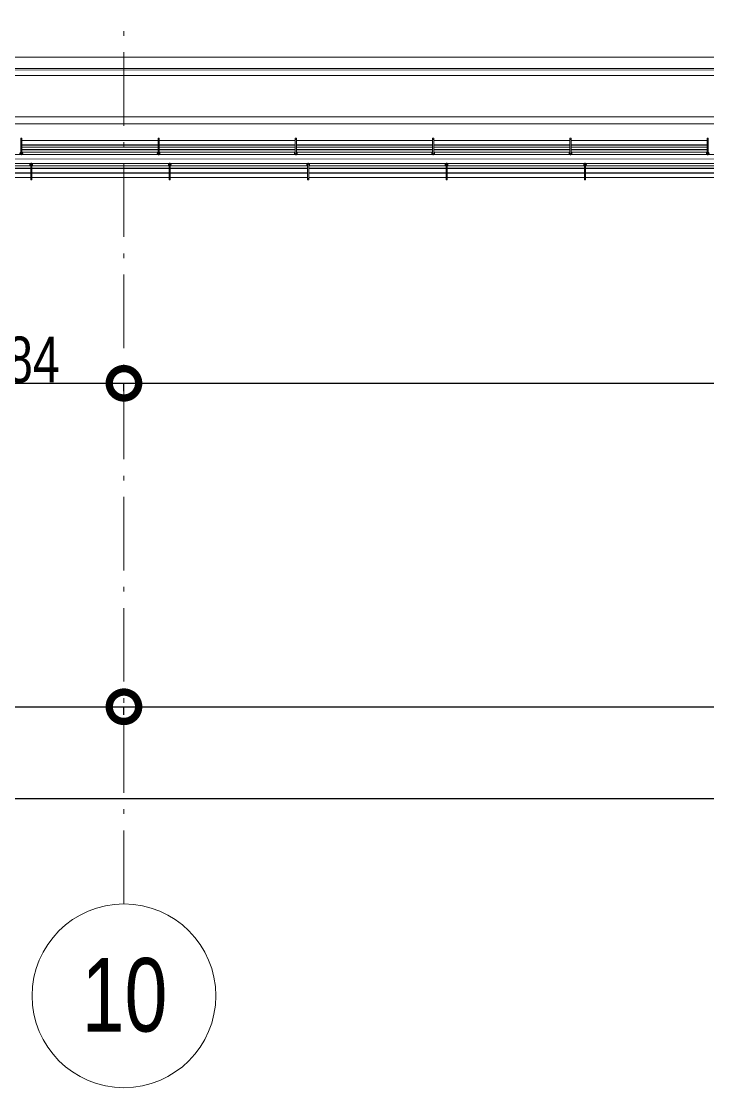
# Model space of a CAD drawing. Header units: metres. Extents: x -55 to 260, y -121 to 64.
# Drawn here: x 95.3 to 110.24, y -121.4 to -98.18 of the extents above; entities that cross this region are included whole.
import ezdxf

# ---------------------------------------------------------------- set-up
doc = ezdxf.new("R2010")
doc.units = ezdxf.units.M
doc.linetypes.add('01_Grid', pattern=[2.32, 1.6, -0.36, 0, -0.36])
for name, color, linetype, lineweight in [('0-1', 7, 'Continuous', 5), ('03EJES-1', 1, '01_Grid', 5), ('04NOEJE', 2, 'Continuous', 18), ('04NOEJE-1', 2, 'Continuous', 5), ('31COTAS', 1, 'Continuous', 5), ('46BANQ-1', 253, 'Continuous', 5), ('55BARANDAL-1', 253, 'Continuous', 5), ('70LINEA-1', 254, 'Continuous', 5), ('70LINEA-6', 253, 'Continuous', 5)]:
    doc.layers.add(name, color=color, linetype=linetype, lineweight=lineweight)
doc.styles.add('Arial', font='arial.ttf', dxfattribs={"width": 0.75, "height": 1.6})
doc.styles.add('Arial_1', font='arial.ttf', dxfattribs={"width": 0.75, "height": 1})
doc.dimstyles.new('Standard__0_00_', dxfattribs={"dimscale": 0.3048, "dimtxt": 1.020259, "dimasz": 4.199475, "dimexe": 0, "dimexo": 1.312336, "dimgap": 0, "dimtad": 1, "dimrnd": 0.01, "dimzin": 0, "dimdsep": 46, "dimtxsty": 'Arial_1', "dimblk1": 'DOTSMALL', "dimblk2": 'DOTSMALL', "dimsah": 1, "dimcen": 0.09, "dimazin": 0, "dimtfac": 1, "dimtdec": 4, "dimtix": 1, "dimtmove": 0, "dimatfit": 3, "dimfxl": 1, "dimtvp": 1, "dimtolj": 1, "dimtzin": 0, "dimarcsym": 2})

# ---------------------------------------------------------------- blocks, each defined once
blk = doc.blocks.new('Railing - Wire Post - Chainlink 2-V326-A1 _ A700')
at = {"layer": '55BARANDAL-1'}
for p, q in [((-0.331, 0.012), (-0.323, 0.012)), ((-0.331, 0.012), (-0.331, -0.013)), ((-0.323, 0.012), (-0.317, 0.012)), ((-0.317, 0.012), (-0.311, 0.012)), ((-0.311, 0.012), (-0.304, 0.012)), ((-0.304, 0.012), (-0.304, -0.013)), ((0.013, 0.012), (-0.304, 0.012)), ((0.013, -0.013), (0.013, 0.012)), ((-0.331, -0.013), (-0.323, -0.013)), ((-0.323, -0.013), (-0.317, -0.013)), ((-0.317, -0.013), (-0.311, -0.013)), ((-0.311, -0.013), (-0.304, -0.013)), ((0.013, -0.013), (-0.304, -0.013))]:
    blk.add_line(p, q, dxfattribs=at)
for radius, start, end in [(0.0301, 206.3748, 2.2872), (0.0301, 206.3748, 2.2872), (0.0301, 2.2872, 148.7371), (0.0301, 2.2872, 148.7371), (0.0251, 45, 150), (0.0251, 45, 150), (0.0251, 90, 148.3274), (0.0251, 270, 90), (0.0251, 0, 44.9925), (0.0251, 0, 44.9925), (0.0251, 315.0075, 0), (0.0251, 315.0075, 0), (0.0301, 336.8856, 2.2872), (0.0301, 336.8856, 2.2872), (0.0301, 336.8856, 2.2872), (0.0301, 336.8856, 2.2872), (0.0301, 336.8856, 2.2872), (0.0301, 336.8856, 2.2872), (0.0301, 336.8856, 2.2872), (0.0301, 336.8856, 2.2872), (0.0301, 336.8856, 2.2872), (0.0301, 336.8856, 2.2872), (0.0301, 2.2872, 16.9322), (0.0301, 2.2872, 16.9322), (0.0301, 2.2872, 16.9322), (0.0301, 2.2872, 16.9322), (0.0301, 2.2872, 16.9322), (0.0301, 2.2872, 16.9322), (0.0301, 2.2872, 16.9322), (0.0301, 2.2872, 16.9322), (0.0301, 2.2872, 16.9322), (0.0301, 2.2872, 16.9322), (0.0251, 210, 315), (0.0251, 210, 315), (0.0251, 211.6726, 270)]:
    blk.add_arc((0, 0), radius, start, end, dxfattribs=at)
blk = doc.blocks.new('Railing - Railing-8511726-A1 _ A700')
at = {"layer": '55BARANDAL-1'}
for p, q in [((240.175, -101.274), (20.175, -101.274)), ((92.517, -101.329), (95.505, -101.329)), ((95.505, -101.38), (92.517, -101.38)), ((92.517, -101.384), (95.505, -101.384)), ((95.53, -101.329), (98.519, -101.329)), ((98.519, -101.38), (95.53, -101.38)), ((95.53, -101.384), (98.519, -101.384)), ((98.544, -101.329), (101.533, -101.329)), ((101.533, -101.38), (98.544, -101.38)), ((98.544, -101.384), (101.533, -101.384)), ((101.558, -101.329), (104.546, -101.329)), ((104.546, -101.38), (101.558, -101.38)), ((101.558, -101.384), (104.546, -101.384)), ((104.571, -101.329), (107.56, -101.329)), ((107.56, -101.38), (104.571, -101.38)), ((104.571, -101.384), (107.56, -101.384)), ((107.585, -101.329), (110.574, -101.329)), ((110.574, -101.38), (107.585, -101.38)), ((107.585, -101.384), (110.574, -101.384)), ((95.505, -101.48), (92.517, -101.48)), ((92.517, -101.484), (95.505, -101.484)), ((95.505, -101.58), (92.517, -101.58)), ((92.517, -101.584), (95.505, -101.584)), ((98.519, -101.48), (95.53, -101.48)), ((95.53, -101.484), (98.519, -101.484)), ((98.519, -101.58), (95.53, -101.58)), ((95.53, -101.584), (98.519, -101.584)), ((101.533, -101.48), (98.544, -101.48)), ((98.544, -101.484), (101.533, -101.484)), ((101.533, -101.58), (98.544, -101.58)), ((98.544, -101.584), (101.533, -101.584)), ((104.546, -101.48), (101.558, -101.48)), ((101.558, -101.484), (104.546, -101.484)), ((104.546, -101.58), (101.558, -101.58)), ((101.558, -101.584), (104.546, -101.584)), ((107.56, -101.48), (104.571, -101.48)), ((104.571, -101.484), (107.56, -101.484)), ((107.56, -101.58), (104.571, -101.58)), ((104.571, -101.584), (107.56, -101.584)), ((110.574, -101.48), (107.585, -101.48)), ((107.585, -101.484), (110.574, -101.484)), ((110.574, -101.58), (107.585, -101.58)), ((107.585, -101.584), (110.574, -101.584))]:
    blk.add_line(p, q, dxfattribs=at)
at = {"rotation": 90}
for p in [(95.518, -101.302), (98.532, -101.302), (101.545, -101.302), (104.559, -101.302), (107.573, -101.302)]:
    blk.add_blockref('Railing - Wire Post - Chainlink 2-V326-A1 _ A700', p, dxfattribs=at)
blk = doc.blocks.new('Practice Rain Ditch - Practice Rain Ditch-8556337-A1 _ A700')
at = {"layer": '70LINEA-1'}
for p, q in [((20.175, -99.21), (191.593, -99.212)), ((191.593, -99.227), (20.175, -99.258)), ((191.593, -99.362), (20.175, -99.36)), ((195.315, -100.262), (20.175, -100.26)), ((195.315, -100.412), (20.175, -100.41))]:
    blk.add_line(p, q, dxfattribs=at)
blk = doc.blocks.new('Railing - Wire Post - Chainlink 2-V375-A1 _ A700')
at = {"layer": '55BARANDAL-1'}
for p, q in [((-0.331, 0.012), (-0.317, 0.012)), ((-0.331, 0.012), (-0.331, -0.013)), ((-0.317, 0.012), (-0.311, 0.012)), ((-0.311, 0.012), (-0.304, 0.012)), ((-0.304, 0.012), (-0.304, -0.013)), ((0.013, 0.012), (-0.304, 0.012)), ((0.013, -0.013), (0.013, 0.012)), ((-0.331, -0.013), (-0.317, -0.013)), ((-0.317, -0.013), (-0.311, -0.013)), ((-0.311, -0.013), (-0.304, -0.013)), ((0.013, -0.013), (-0.304, -0.013))]:
    blk.add_line(p, q, dxfattribs=at)
for radius, start, end in [(0.0301, 2.2872, 156.1556), (0.0301, 2.2872, 156.1556), (0.0301, 204.4042, 2.2872), (0.0301, 204.4042, 2.2872), (0.0251, 0, 150), (0.0251, 0, 150), (0.0251, 210, 0), (0.0251, 210, 0), (0.0251, 90, 148.3274), (0.0251, 270, 90), (0.0301, 336.8856, 2.2872), (0.0301, 336.8856, 2.2872), (0.0301, 336.8856, 2.2872), (0.0301, 336.8856, 2.2872), (0.0301, 336.8856, 2.2872), (0.0301, 336.8856, 2.2872), (0.0301, 336.8856, 2.2872), (0.0301, 336.8856, 2.2872), (0.0301, 336.8856, 2.2872), (0.0301, 2.2872, 16.9322), (0.0301, 2.2872, 16.9322), (0.0301, 2.2872, 16.9322), (0.0301, 2.2872, 16.9322), (0.0301, 2.2872, 16.9322), (0.0301, 2.2872, 16.9322), (0.0301, 2.2872, 16.9322), (0.0301, 2.2872, 16.9322), (0.0301, 2.2872, 16.9322), (0.0251, 211.6726, 270)]:
    blk.add_arc((0, 0), radius, start, end, dxfattribs=at)
blk = doc.blocks.new('Railing - Wire Post - Chainlink 2-V376-A1 _ A700')
at = {"layer": '55BARANDAL-1'}
for p, q in [((-0.331, 0.012), (-0.317, 0.012)), ((-0.331, 0.012), (-0.331, -0.013)), ((-0.317, 0.012), (-0.311, 0.012)), ((-0.311, 0.012), (-0.304, 0.012)), ((-0.304, 0.012), (-0.304, -0.013)), ((0.013, 0.012), (-0.304, 0.012)), ((0.013, -0.013), (0.013, 0.012)), ((-0.331, -0.013), (-0.317, -0.013)), ((-0.317, -0.013), (-0.311, -0.013)), ((-0.311, -0.013), (-0.304, -0.013)), ((0.013, -0.013), (-0.304, -0.013))]:
    blk.add_line(p, q, dxfattribs=at)
for radius, start, end in [(0.0301, 2.2872, 156.9729), (0.0301, 2.2872, 156.9729), (0.0301, 203.4006, 2.2872), (0.0301, 203.4006, 2.2872), (0.0251, 0, 150), (0.0251, 0, 150), (0.0251, 210, 0), (0.0251, 210, 0), (0.0251, 90, 148.3274), (0.0251, 270, 90), (0.0301, 336.8856, 2.2872), (0.0301, 336.8856, 2.2872), (0.0301, 336.8856, 2.2872), (0.0301, 336.8856, 2.2872), (0.0301, 336.8856, 2.2872), (0.0301, 336.8856, 2.2872), (0.0301, 336.8856, 2.2872), (0.0301, 336.8856, 2.2872), (0.0301, 336.8856, 2.2872), (0.0301, 2.2872, 16.9322), (0.0301, 2.2872, 16.9322), (0.0301, 2.2872, 16.9322), (0.0301, 2.2872, 16.9322), (0.0301, 2.2872, 16.9322), (0.0301, 2.2872, 16.9322), (0.0301, 2.2872, 16.9322), (0.0301, 2.2872, 16.9322), (0.0301, 2.2872, 16.9322), (0.0251, 211.6726, 270)]:
    blk.add_arc((0, 0), radius, start, end, dxfattribs=at)
blk = doc.blocks.new('Railing - Wire Post - Chainlink 2-V377-A1 _ A700')
at = {"layer": '55BARANDAL-1'}
for p, q in [((-0.331, 0.012), (-0.317, 0.012)), ((-0.331, 0.012), (-0.331, -0.013)), ((-0.317, 0.012), (-0.311, 0.012)), ((-0.311, 0.012), (-0.304, 0.012)), ((-0.304, 0.012), (-0.304, -0.013)), ((0.013, 0.012), (-0.304, 0.012)), ((0.013, -0.013), (0.013, 0.012)), ((-0.331, -0.013), (-0.317, -0.013)), ((-0.317, -0.013), (-0.311, -0.013)), ((-0.311, -0.013), (-0.304, -0.013)), ((0.013, -0.013), (-0.304, -0.013))]:
    blk.add_line(p, q, dxfattribs=at)
for radius, start, end in [(0.0301, 2.2872, 157.7902), (0.0301, 2.2872, 157.7902), (0.0301, 206.3748, 2.2872), (0.0301, 206.3748, 2.2872), (0.0251, 0, 150), (0.0251, 0, 150), (0.0251, 210, 0), (0.0251, 210, 0), (0.0251, 90, 148.3274), (0.0251, 270, 90), (0.0301, 336.8856, 2.2872), (0.0301, 336.8856, 2.2872), (0.0301, 336.8856, 2.2872), (0.0301, 336.8856, 2.2872), (0.0301, 336.8856, 2.2872), (0.0301, 336.8856, 2.2872), (0.0301, 336.8856, 2.2872), (0.0301, 336.8856, 2.2872), (0.0301, 336.8856, 2.2872), (0.0301, 2.2872, 16.9322), (0.0301, 2.2872, 16.9322), (0.0301, 2.2872, 16.9322), (0.0301, 2.2872, 16.9322), (0.0301, 2.2872, 16.9322), (0.0301, 2.2872, 16.9322), (0.0301, 2.2872, 16.9322), (0.0301, 2.2872, 16.9322), (0.0301, 2.2872, 16.9322), (0.0251, 211.6726, 270)]:
    blk.add_arc((0, 0), radius, start, end, dxfattribs=at)
blk = doc.blocks.new('Railing - Wire Post - Chainlink 2-V365-A1 _ A700')
at = {"layer": '55BARANDAL-1'}
for p, q in [((-0.331, 0.012), (-0.317, 0.012)), ((-0.331, 0.012), (-0.331, -0.013)), ((-0.317, 0.012), (-0.311, 0.012)), ((-0.311, 0.012), (-0.304, 0.012)), ((-0.304, 0.012), (-0.304, -0.013)), ((0.013, 0.012), (-0.304, 0.012)), ((0.013, -0.013), (0.013, 0.012)), ((-0.331, -0.013), (-0.317, -0.013)), ((-0.317, -0.013), (-0.311, -0.013)), ((-0.311, -0.013), (-0.304, -0.013)), ((0.013, -0.013), (-0.304, -0.013))]:
    blk.add_line(p, q, dxfattribs=at)
for radius, start, end in [(0.0301, 206.3748, 2.2872), (0.0301, 206.3748, 2.2872), (0.0301, 2.2872, 148.7371), (0.0301, 2.2872, 148.7371), (0.0251, 0, 150), (0.0251, 0, 150), (0.0251, 210, 0), (0.0251, 210, 0), (0.0251, 90, 148.3274), (0.0251, 270, 90), (0.0301, 336.8856, 2.2872), (0.0301, 336.8856, 2.2872), (0.0301, 336.8856, 2.2872), (0.0301, 336.8856, 2.2872), (0.0301, 336.8856, 2.2872), (0.0301, 336.8856, 2.2872), (0.0301, 336.8856, 2.2872), (0.0301, 336.8856, 2.2872), (0.0301, 336.8856, 2.2872), (0.0301, 2.2872, 16.9322), (0.0301, 2.2872, 16.9322), (0.0301, 2.2872, 16.9322), (0.0301, 2.2872, 16.9322), (0.0301, 2.2872, 16.9322), (0.0301, 2.2872, 16.9322), (0.0301, 2.2872, 16.9322), (0.0301, 2.2872, 16.9322), (0.0301, 2.2872, 16.9322), (0.0251, 211.6726, 270)]:
    blk.add_arc((0, 0), radius, start, end, dxfattribs=at)
blk = doc.blocks.new('Railing - Railing-8574736-A1 _ A700')
at = {"layer": '55BARANDAL-1'}
for p, q in [((98.278, -100.774), (95.315, -100.773)), ((95.315, -100.777), (98.278, -100.778)), ((98.278, -100.874), (95.315, -100.873)), ((95.315, -100.877), (98.278, -100.878)), ((98.278, -100.974), (95.315, -100.973)), ((95.315, -100.977), (98.278, -100.978)), ((101.266, -100.774), (98.303, -100.774)), ((98.303, -100.778), (101.266, -100.778)), ((101.266, -100.874), (98.303, -100.874)), ((98.303, -100.878), (101.266, -100.878)), ((101.266, -100.974), (98.303, -100.974)), ((98.303, -100.978), (101.266, -100.978)), ((104.254, -100.774), (101.291, -100.774)), ((101.291, -100.778), (104.254, -100.778)), ((104.254, -100.874), (101.291, -100.874)), ((101.291, -100.878), (104.254, -100.878)), ((104.254, -100.974), (101.291, -100.974)), ((101.291, -100.978), (104.254, -100.978)), ((107.242, -100.774), (104.279, -100.774)), ((104.279, -100.778), (107.242, -100.778)), ((107.242, -100.874), (104.279, -100.874)), ((104.279, -100.878), (107.242, -100.878)), ((107.242, -100.974), (104.279, -100.974)), ((104.279, -100.978), (107.242, -100.978)), ((110.23, -100.774), (107.267, -100.774)), ((107.267, -100.778), (110.23, -100.778)), ((110.23, -100.874), (107.267, -100.874)), ((107.267, -100.878), (110.23, -100.878)), ((110.23, -100.974), (107.267, -100.974)), ((107.267, -100.978), (110.23, -100.978)), ((-33.162, -101.076), (229.742, -101.091)), ((98.278, -101.028), (95.315, -101.028)), ((101.266, -101.028), (98.303, -101.028)), ((104.254, -101.028), (101.291, -101.028)), ((107.242, -101.029), (104.279, -101.028)), ((110.23, -101.029), (107.267, -101.029))]:
    blk.add_line(p, q, dxfattribs=at)
at = {"extrusion": (0, 0, -1), "zscale": -1, "rotation": 270.0033261339385}
for name, p in [('Railing - Wire Post - Chainlink 2-V375-A1 _ A700', (-95.302, -101.055)), ('Railing - Wire Post - Chainlink 2-V376-A1 _ A700', (-98.29, -101.056)), ('Railing - Wire Post - Chainlink 2-V377-A1 _ A700', (-101.278, -101.056)), ('Railing - Wire Post - Chainlink 2-V365-A1 _ A700', (-104.266, -101.056)), ('Railing - Wire Post - Chainlink 2-V365-A1 _ A700', (-107.255, -101.056)), ('Railing - Wire Post - Chainlink 2-V365-A1 _ A700', (-110.243, -101.056))]:
    blk.add_blockref(name, p, dxfattribs=at)
blk = doc.blocks.new('22011_AR_rvt-1-A1 _ A700')
at = {"layer": '46BANQ-1'}
for p, q in [((100.172, -98.96), (90.172, -98.96)), ((110.172, -98.96), (100.172, -98.96)), ((120.172, -98.96), (110.172, -98.96))]:
    blk.add_line(p, q, dxfattribs=at)
at = {"layer": '70LINEA-1'}
for p, q in [((20.175, -98.96), (191.589, -98.96)), ((95.315, -100.924), (98.278, -100.925)), ((98.303, -100.925), (101.266, -100.925)), ((101.291, -100.925), (104.254, -100.925)), ((104.279, -100.925), (107.242, -100.925)), ((107.267, -100.925), (110.23, -100.925)), ((195.535, -101.184), (20.175, -101.174))]:
    blk.add_line(p, q, dxfattribs=at)
at = {"layer": '55BARANDAL-1'}
for name in ['Railing - Railing-8574736-A1 _ A700', 'Railing - Railing-8511726-A1 _ A700']:
    blk.add_blockref(name, (0, 0), dxfattribs=at)
at = {"layer": '70LINEA-6'}
blk.add_blockref('Practice Rain Ditch - Practice Rain Ditch-8556337-A1 _ A700', (0, 0), dxfattribs=at)
blk = doc.blocks.new('Railing - Wire Post - Chainlink 2-V697-A1 _ A700')
at = {"layer": '55BARANDAL-1'}
for p, q in [((-0.331, 0.012), (-0.317, 0.012)), ((-0.331, 0.012), (-0.331, -0.013)), ((-0.317, 0.012), (-0.311, 0.012)), ((-0.311, 0.012), (-0.304, 0.012)), ((-0.304, 0.012), (-0.304, -0.013)), ((0.013, 0.012), (-0.304, 0.012)), ((0.013, -0.013), (0.013, 0.012)), ((-0.331, -0.013), (-0.317, -0.013)), ((-0.317, -0.013), (-0.311, -0.013)), ((-0.311, -0.013), (-0.304, -0.013)), ((0.013, -0.013), (-0.304, -0.013))]:
    blk.add_line(p, q, dxfattribs=at)
for radius, start, end in [(0.0301, 206.3748, 2.2872), (0.0301, 206.3748, 2.2872), (0.0301, 2.2872, 148.7371), (0.0301, 2.2872, 148.7371), (0.0251, 45, 150), (0.0251, 45, 150), (0.0251, 90, 148.3274), (0.0251, 270, 90), (0.0251, 0, 44.9925), (0.0251, 0, 44.9925), (0.0251, 315.0075, 0), (0.0251, 315.0075, 0), (0.0301, 336.8856, 2.2872), (0.0301, 336.8856, 2.2872), (0.0301, 336.8856, 2.2872), (0.0301, 336.8856, 2.2872), (0.0301, 336.8856, 2.2872), (0.0301, 336.8856, 2.2872), (0.0301, 336.8856, 2.2872), (0.0301, 336.8856, 2.2872), (0.0301, 336.8856, 2.2872), (0.0301, 336.8856, 2.2872), (0.0301, 2.2872, 16.9322), (0.0301, 2.2872, 16.9322), (0.0301, 2.2872, 16.9322), (0.0301, 2.2872, 16.9322), (0.0301, 2.2872, 16.9322), (0.0301, 2.2872, 16.9322), (0.0301, 2.2872, 16.9322), (0.0301, 2.2872, 16.9322), (0.0301, 2.2872, 16.9322), (0.0301, 2.2872, 16.9322), (0.0251, 210, 315), (0.0251, 210, 315), (0.0251, 211.6726, 270)]:
    blk.add_arc((0, 0), radius, start, end, dxfattribs=at)
blk = doc.blocks.new('Railing - Railing-V701-A1 _ A700')
at = {"layer": '55BARANDAL-1'}
for p, q in [((240.175, -101.274), (20.175, -101.274)), ((92.517, -101.329), (95.505, -101.329)), ((95.505, -101.38), (92.517, -101.38)), ((92.517, -101.384), (95.505, -101.384)), ((95.53, -101.329), (98.519, -101.329)), ((98.519, -101.38), (95.53, -101.38)), ((95.53, -101.384), (98.519, -101.384)), ((98.544, -101.329), (101.533, -101.329)), ((101.533, -101.38), (98.544, -101.38)), ((98.544, -101.384), (101.533, -101.384)), ((101.558, -101.329), (104.546, -101.329)), ((104.546, -101.38), (101.558, -101.38)), ((101.558, -101.384), (104.546, -101.384)), ((104.571, -101.329), (107.56, -101.329)), ((107.56, -101.38), (104.571, -101.38)), ((104.571, -101.384), (107.56, -101.384)), ((107.585, -101.329), (110.574, -101.329)), ((110.574, -101.38), (107.585, -101.38)), ((107.585, -101.384), (110.574, -101.384)), ((95.505, -101.48), (92.517, -101.48)), ((92.517, -101.484), (95.505, -101.484)), ((95.505, -101.58), (92.517, -101.58)), ((92.517, -101.584), (95.505, -101.584)), ((98.519, -101.48), (95.53, -101.48)), ((95.53, -101.484), (98.519, -101.484)), ((98.519, -101.58), (95.53, -101.58)), ((95.53, -101.584), (98.519, -101.584)), ((101.533, -101.48), (98.544, -101.48)), ((98.544, -101.484), (101.533, -101.484)), ((101.533, -101.58), (98.544, -101.58)), ((98.544, -101.584), (101.533, -101.584)), ((104.546, -101.48), (101.558, -101.48)), ((101.558, -101.484), (104.546, -101.484)), ((104.546, -101.58), (101.558, -101.58)), ((101.558, -101.584), (104.546, -101.584)), ((107.56, -101.48), (104.571, -101.48)), ((104.571, -101.484), (107.56, -101.484)), ((107.56, -101.58), (104.571, -101.58)), ((104.571, -101.584), (107.56, -101.584)), ((110.574, -101.48), (107.585, -101.48)), ((107.585, -101.484), (110.574, -101.484)), ((110.574, -101.58), (107.585, -101.58)), ((107.585, -101.584), (110.574, -101.584))]:
    blk.add_line(p, q, dxfattribs=at)
at = {"rotation": 90}
for p in [(95.518, -101.302), (98.532, -101.302), (101.545, -101.302), (104.559, -101.302), (107.573, -101.302)]:
    blk.add_blockref('Railing - Wire Post - Chainlink 2-V697-A1 _ A700', p, dxfattribs=at)
blk = doc.blocks.new('Practice Rain Ditch - Practice Rain Ditch-V706-A1 _ A700')
at = {"layer": '70LINEA-1'}
for p, q in [((20.175, -99.21), (191.593, -99.212)), ((191.593, -99.227), (20.175, -99.258)), ((191.593, -99.362), (20.175, -99.36)), ((195.315, -100.262), (20.175, -100.26)), ((195.315, -100.412), (20.175, -100.41))]:
    blk.add_line(p, q, dxfattribs=at)
blk = doc.blocks.new('Railing - Wire Post - Chainlink 2-V749-A1 _ A700')
at = {"layer": '55BARANDAL-1'}
for p, q in [((-0.331, 0.012), (-0.323, 0.012)), ((-0.331, 0.012), (-0.331, -0.013)), ((-0.323, 0.012), (-0.317, 0.012)), ((-0.317, 0.012), (-0.311, 0.012)), ((-0.311, 0.012), (-0.304, 0.012)), ((-0.304, 0.012), (-0.304, -0.013)), ((0.013, 0.012), (-0.304, 0.012)), ((0.013, -0.013), (0.013, 0.012)), ((-0.331, -0.013), (-0.323, -0.013)), ((-0.323, -0.013), (-0.317, -0.013)), ((-0.317, -0.013), (-0.311, -0.013)), ((-0.311, -0.013), (-0.304, -0.013)), ((0.013, -0.013), (-0.304, -0.013))]:
    blk.add_line(p, q, dxfattribs=at)
for radius, start, end in [(0.0301, 2.2872, 156.1556), (0.0301, 2.2872, 156.1556), (0.0301, 204.4042, 2.2872), (0.0301, 204.4042, 2.2872), (0.0251, 0, 150), (0.0251, 0, 150), (0.0251, 210, 0), (0.0251, 210, 0), (0.0251, 90, 148.3274), (0.0251, 270, 90), (0.0301, 336.8856, 2.2872), (0.0301, 336.8856, 2.2872), (0.0301, 336.8856, 2.2872), (0.0301, 336.8856, 2.2872), (0.0301, 336.8856, 2.2872), (0.0301, 336.8856, 2.2872), (0.0301, 336.8856, 2.2872), (0.0301, 336.8856, 2.2872), (0.0301, 336.8856, 2.2872), (0.0301, 2.2872, 16.9322), (0.0301, 2.2872, 16.9322), (0.0301, 2.2872, 16.9322), (0.0301, 2.2872, 16.9322), (0.0301, 2.2872, 16.9322), (0.0301, 2.2872, 16.9322), (0.0301, 2.2872, 16.9322), (0.0301, 2.2872, 16.9322), (0.0301, 2.2872, 16.9322), (0.0251, 211.6726, 270)]:
    blk.add_arc((0, 0), radius, start, end, dxfattribs=at)
blk = doc.blocks.new('Railing - Wire Post - Chainlink 2-V750-A1 _ A700')
at = {"layer": '55BARANDAL-1'}
for p, q in [((-0.331, 0.012), (-0.323, 0.012)), ((-0.331, 0.012), (-0.331, -0.013)), ((-0.323, 0.012), (-0.317, 0.012)), ((-0.317, 0.012), (-0.311, 0.012)), ((-0.311, 0.012), (-0.304, 0.012)), ((-0.304, 0.012), (-0.304, -0.013)), ((0.013, 0.012), (-0.304, 0.012)), ((0.013, -0.013), (0.013, 0.012)), ((-0.331, -0.013), (-0.323, -0.013)), ((-0.323, -0.013), (-0.317, -0.013)), ((-0.317, -0.013), (-0.311, -0.013)), ((-0.311, -0.013), (-0.304, -0.013)), ((0.013, -0.013), (-0.304, -0.013))]:
    blk.add_line(p, q, dxfattribs=at)
for radius, start, end in [(0.0301, 2.2872, 156.9729), (0.0301, 2.2872, 156.9729), (0.0301, 203.4006, 2.2872), (0.0301, 203.4006, 2.2872), (0.0251, 0, 150), (0.0251, 0, 150), (0.0251, 210, 0), (0.0251, 210, 0), (0.0251, 90, 148.3274), (0.0251, 270, 90), (0.0301, 336.8856, 2.2872), (0.0301, 336.8856, 2.2872), (0.0301, 336.8856, 2.2872), (0.0301, 336.8856, 2.2872), (0.0301, 336.8856, 2.2872), (0.0301, 336.8856, 2.2872), (0.0301, 336.8856, 2.2872), (0.0301, 336.8856, 2.2872), (0.0301, 336.8856, 2.2872), (0.0301, 2.2872, 16.9322), (0.0301, 2.2872, 16.9322), (0.0301, 2.2872, 16.9322), (0.0301, 2.2872, 16.9322), (0.0301, 2.2872, 16.9322), (0.0301, 2.2872, 16.9322), (0.0301, 2.2872, 16.9322), (0.0301, 2.2872, 16.9322), (0.0301, 2.2872, 16.9322), (0.0251, 211.6726, 270)]:
    blk.add_arc((0, 0), radius, start, end, dxfattribs=at)
blk = doc.blocks.new('Railing - Wire Post - Chainlink 2-V751-A1 _ A700')
at = {"layer": '55BARANDAL-1'}
for p, q in [((-0.331, 0.012), (-0.323, 0.012)), ((-0.331, 0.012), (-0.331, -0.013)), ((-0.323, 0.012), (-0.317, 0.012)), ((-0.317, 0.012), (-0.311, 0.012)), ((-0.311, 0.012), (-0.304, 0.012)), ((-0.304, 0.012), (-0.304, -0.013)), ((0.013, 0.012), (-0.304, 0.012)), ((0.013, -0.013), (0.013, 0.012)), ((-0.331, -0.013), (-0.323, -0.013)), ((-0.323, -0.013), (-0.317, -0.013)), ((-0.317, -0.013), (-0.311, -0.013)), ((-0.311, -0.013), (-0.304, -0.013)), ((0.013, -0.013), (-0.304, -0.013))]:
    blk.add_line(p, q, dxfattribs=at)
for radius, start, end in [(0.0301, 2.2872, 157.7901), (0.0301, 2.2872, 157.7901), (0.0301, 206.3748, 2.2872), (0.0301, 206.3748, 2.2872), (0.0251, 0, 150), (0.0251, 0, 150), (0.0251, 210, 0), (0.0251, 210, 0), (0.0251, 90, 148.3274), (0.0251, 270, 90), (0.0301, 336.8856, 2.2872), (0.0301, 336.8856, 2.2872), (0.0301, 336.8856, 2.2872), (0.0301, 336.8856, 2.2872), (0.0301, 336.8856, 2.2872), (0.0301, 336.8856, 2.2872), (0.0301, 336.8856, 2.2872), (0.0301, 336.8856, 2.2872), (0.0301, 336.8856, 2.2872), (0.0301, 2.2872, 16.9322), (0.0301, 2.2872, 16.9322), (0.0301, 2.2872, 16.9322), (0.0301, 2.2872, 16.9322), (0.0301, 2.2872, 16.9322), (0.0301, 2.2872, 16.9322), (0.0301, 2.2872, 16.9322), (0.0301, 2.2872, 16.9322), (0.0301, 2.2872, 16.9322), (0.0251, 211.6726, 270)]:
    blk.add_arc((0, 0), radius, start, end, dxfattribs=at)
blk = doc.blocks.new('Railing - Wire Post - Chainlink 2-V739-A1 _ A700')
at = {"layer": '55BARANDAL-1'}
for p, q in [((-0.331, 0.012), (-0.323, 0.012)), ((-0.331, 0.012), (-0.331, -0.013)), ((-0.323, 0.012), (-0.317, 0.012)), ((-0.317, 0.012), (-0.311, 0.012)), ((-0.311, 0.012), (-0.304, 0.012)), ((-0.304, 0.012), (-0.304, -0.013)), ((0.013, 0.012), (-0.304, 0.012)), ((0.013, -0.013), (0.013, 0.012)), ((-0.331, -0.013), (-0.323, -0.013)), ((-0.323, -0.013), (-0.317, -0.013)), ((-0.317, -0.013), (-0.311, -0.013)), ((-0.311, -0.013), (-0.304, -0.013)), ((0.013, -0.013), (-0.304, -0.013))]:
    blk.add_line(p, q, dxfattribs=at)
for radius, start, end in [(0.0301, 206.3748, 2.2872), (0.0301, 206.3748, 2.2872), (0.0301, 2.2872, 148.7371), (0.0301, 2.2872, 148.7371), (0.0251, 0, 150), (0.0251, 0, 150), (0.0251, 210, 0), (0.0251, 210, 0), (0.0251, 90, 148.3274), (0.0251, 270, 90), (0.0301, 336.8856, 2.2872), (0.0301, 336.8856, 2.2872), (0.0301, 336.8856, 2.2872), (0.0301, 336.8856, 2.2872), (0.0301, 336.8856, 2.2872), (0.0301, 336.8856, 2.2872), (0.0301, 336.8856, 2.2872), (0.0301, 336.8856, 2.2872), (0.0301, 336.8856, 2.2872), (0.0301, 2.2872, 16.9322), (0.0301, 2.2872, 16.9322), (0.0301, 2.2872, 16.9322), (0.0301, 2.2872, 16.9322), (0.0301, 2.2872, 16.9322), (0.0301, 2.2872, 16.9322), (0.0301, 2.2872, 16.9322), (0.0301, 2.2872, 16.9322), (0.0301, 2.2872, 16.9322), (0.0251, 211.6726, 270)]:
    blk.add_arc((0, 0), radius, start, end, dxfattribs=at)
blk = doc.blocks.new('Railing - Railing-V756-A1 _ A700')
at = {"layer": '55BARANDAL-1'}
for p, q in [((98.278, -100.774), (95.315, -100.773)), ((95.315, -100.777), (98.278, -100.778)), ((98.278, -100.874), (95.315, -100.873)), ((95.315, -100.877), (98.278, -100.878)), ((98.278, -100.974), (95.315, -100.973)), ((95.315, -100.977), (98.278, -100.978)), ((101.266, -100.774), (98.303, -100.774)), ((98.303, -100.778), (101.266, -100.778)), ((101.266, -100.874), (98.303, -100.874)), ((98.303, -100.878), (101.266, -100.878)), ((101.266, -100.974), (98.303, -100.974)), ((98.303, -100.978), (101.266, -100.978)), ((104.254, -100.774), (101.291, -100.774)), ((101.291, -100.778), (104.254, -100.778)), ((104.254, -100.874), (101.291, -100.874)), ((101.291, -100.878), (104.254, -100.878)), ((104.254, -100.974), (101.291, -100.974)), ((101.291, -100.978), (104.254, -100.978)), ((107.242, -100.774), (104.279, -100.774)), ((104.279, -100.778), (107.242, -100.778)), ((107.242, -100.874), (104.279, -100.874)), ((104.279, -100.878), (107.242, -100.878)), ((107.242, -100.974), (104.279, -100.974)), ((104.279, -100.978), (107.242, -100.978)), ((110.23, -100.774), (107.267, -100.774)), ((107.267, -100.778), (110.23, -100.778)), ((110.23, -100.874), (107.267, -100.874)), ((107.267, -100.878), (110.23, -100.878)), ((110.23, -100.974), (107.267, -100.974)), ((107.267, -100.978), (110.23, -100.978)), ((-33.162, -101.076), (229.742, -101.091)), ((98.278, -101.028), (95.315, -101.028)), ((101.266, -101.028), (98.303, -101.028)), ((104.254, -101.028), (101.291, -101.028)), ((107.242, -101.029), (104.279, -101.028)), ((110.23, -101.029), (107.267, -101.029))]:
    blk.add_line(p, q, dxfattribs=at)
at = {"extrusion": (0, 0, -1), "zscale": -1, "rotation": 270.0033261339385}
for name, p in [('Railing - Wire Post - Chainlink 2-V749-A1 _ A700', (-95.302, -101.055)), ('Railing - Wire Post - Chainlink 2-V750-A1 _ A700', (-98.29, -101.056)), ('Railing - Wire Post - Chainlink 2-V751-A1 _ A700', (-101.278, -101.056)), ('Railing - Wire Post - Chainlink 2-V739-A1 _ A700', (-104.266, -101.056)), ('Railing - Wire Post - Chainlink 2-V739-A1 _ A700', (-107.255, -101.056)), ('Railing - Wire Post - Chainlink 2-V739-A1 _ A700', (-110.243, -101.056))]:
    blk.add_blockref(name, p, dxfattribs=at)
blk = doc.blocks.new('22011_AR_rvt-2-A1 _ A700')
at = {"layer": '46BANQ-1'}
for p, q in [((100.172, -98.96), (90.172, -98.96)), ((110.172, -98.96), (100.172, -98.96)), ((120.172, -98.96), (110.172, -98.96))]:
    blk.add_line(p, q, dxfattribs=at)
at = {"layer": '70LINEA-1'}
for p, q in [((20.175, -98.96), (191.589, -98.96)), ((95.315, -100.924), (98.278, -100.925)), ((98.303, -100.925), (101.266, -100.925)), ((101.291, -100.925), (104.254, -100.925)), ((104.279, -100.925), (107.242, -100.925)), ((107.267, -100.925), (110.23, -100.925)), ((195.535, -101.184), (20.175, -101.174))]:
    blk.add_line(p, q, dxfattribs=at)
at = {"layer": '55BARANDAL-1'}
for name in ['Railing - Railing-V756-A1 _ A700', 'Railing - Railing-V701-A1 _ A700']:
    blk.add_blockref(name, (0, 0), dxfattribs=at)
at = {"layer": '70LINEA-6'}
blk.add_blockref('Practice Rain Ditch - Practice Rain Ditch-V706-A1 _ A700', (0, 0), dxfattribs=at)
blk = doc.blocks.new('Grid - Standard-4449989-A1 _ A700')
at = {"layer": '04NOEJE'}
blk.add_circle((0, 0), 0.005, dxfattribs=at)
blk = doc.blocks.new('_DotSmall')
at = {"color": 0, "linetype": 'ByBlock', "const_width": 0.5}
blk.add_lwpolyline([(-0.0625, 0, 1), (0.0625, 0, 1)], format="xyb", close=True, dxfattribs=at)
blk = doc.blocks.new('DIMBLOCK28-A1 _ A700')
at = {"layer": '31COTAS', "color": 0, "lineweight": -2, "transparency": 16777216}
for p, q in [((92.696, -106.235), (92.696, -106.062)), ((92.696, -106.062), (97.536, -106.062)), ((97.536, -106.235), (97.536, -106.062))]:
    blk.add_line(p, q, dxfattribs=at)
at = {"layer": 'Defpoints', "color": 0, "transparency": 16777216}
for p in [(92.696, -105.835), (97.536, -105.835), (97.536, -106.062)]:
    blk.add_point(p, dxfattribs=at)
at = {"layer": '31COTAS', "color": 0, "lineweight": -2, "transparency": 16777216, "xscale": 1.28, "yscale": 1.28, "zscale": 1.28, "rotation": 180}
blk.add_blockref('_DotSmall', (92.696, -106.062), dxfattribs=at)
at = {"layer": '31COTAS', "color": 0, "lineweight": -2, "transparency": 16777216, "xscale": 1.28, "yscale": 1.28, "zscale": 1.28}
blk.add_blockref('_DotSmall', (97.536, -106.062), dxfattribs=at)
at = {"layer": '31COTAS', "color": 0, "transparency": 16777216, "insert": (95.116, -105.551), "char_height": 1, "width": 2.37328, "attachment_point": 5, "style": 'Arial_1'}
blk.add_mtext('\\A1;4.84', dxfattribs=at)
blk = doc.blocks.new('DIMBLOCK29-A1 _ A700')
at = {"layer": '31COTAS', "color": 0, "lineweight": -2, "transparency": 16777216}
for p, q in [((97.536, -106.235), (97.536, -106.062)), ((97.536, -106.062), (181.76, -106.062)), ((181.76, -106.235), (181.76, -106.062))]:
    blk.add_line(p, q, dxfattribs=at)
at = {"layer": 'Defpoints', "color": 0, "transparency": 16777216}
for p in [(97.536, -105.835), (181.76, -105.835), (181.76, -106.062)]:
    blk.add_point(p, dxfattribs=at)
at = {"layer": '31COTAS', "color": 0, "lineweight": -2, "transparency": 16777216, "xscale": 1.28, "yscale": 1.28, "zscale": 1.28, "rotation": 180}
blk.add_blockref('_DotSmall', (97.536, -106.062), dxfattribs=at)
at = {"layer": '31COTAS', "color": 0, "lineweight": -2, "transparency": 16777216, "xscale": 1.28, "yscale": 1.28, "zscale": 1.28}
blk.add_blockref('_DotSmall', (181.76, -106.062), dxfattribs=at)
at = {"layer": '31COTAS', "color": 0, "transparency": 16777216, "insert": (139.648, -105.551), "char_height": 1, "width": 3.05136, "attachment_point": 5, "style": 'Arial_1'}
blk.add_mtext('\\A1;84.22', dxfattribs=at)
blk = doc.blocks.new('DIMBLOCK33-A1 _ A700')
at = {"layer": '31COTAS', "color": 0, "lineweight": -2, "transparency": 16777216}
for p, q in [((-12.192, -114.879), (-12.192, -115.104)), ((-12.192, -115.104), (195.072, -115.104)), ((195.072, -115.278), (195.072, -115.104))]:
    blk.add_line(p, q, dxfattribs=at)
at = {"layer": 'Defpoints', "color": 0, "transparency": 16777216}
for p in [(-12.192, -114.479), (195.072, -114.878), (195.072, -115.104)]:
    blk.add_point(p, dxfattribs=at)
at = {"layer": '31COTAS', "color": 0, "lineweight": -2, "transparency": 16777216, "xscale": 1.28, "yscale": 1.28, "zscale": 1.28, "rotation": 180}
blk.add_blockref('_DotSmall', (-12.192, -115.104), dxfattribs=at)
at = {"layer": '31COTAS', "color": 0, "lineweight": -2, "transparency": 16777216, "xscale": 1.28, "yscale": 1.28, "zscale": 1.28}
blk.add_blockref('_DotSmall', (195.072, -115.104), dxfattribs=at)
at = {"layer": '31COTAS', "color": 0, "transparency": 16777216, "insert": (91.44, -114.593), "char_height": 1, "width": 3.72944, "attachment_point": 5, "style": 'Arial_1'}
blk.add_mtext('\\A1;207.26', dxfattribs=at)
blk = doc.blocks.new('DIMBLOCK43-A1 _ A700')
at = {"layer": '31COTAS', "color": 0, "lineweight": -2, "transparency": 16777216}
for p, q in [((85.344, -113.278), (85.344, -113.104)), ((85.344, -113.104), (97.536, -113.104)), ((97.536, -113.278), (97.536, -113.104))]:
    blk.add_line(p, q, dxfattribs=at)
at = {"layer": 'Defpoints', "color": 0, "transparency": 16777216}
for p in [(85.344, -112.878), (97.536, -112.878), (97.536, -113.104)]:
    blk.add_point(p, dxfattribs=at)
at = {"layer": '31COTAS', "color": 0, "lineweight": -2, "transparency": 16777216, "xscale": 1.28, "yscale": 1.28, "zscale": 1.28, "rotation": 180}
blk.add_blockref('_DotSmall', (85.344, -113.104), dxfattribs=at)
at = {"layer": '31COTAS', "color": 0, "lineweight": -2, "transparency": 16777216, "xscale": 1.28, "yscale": 1.28, "zscale": 1.28}
blk.add_blockref('_DotSmall', (97.536, -113.104), dxfattribs=at)
at = {"layer": '31COTAS', "color": 0, "transparency": 16777216, "insert": (91.44, -112.593), "char_height": 1, "width": 3.05136, "attachment_point": 5, "style": 'Arial_1'}
blk.add_mtext('\\A1;12.19', dxfattribs=at)
blk = doc.blocks.new('DIMBLOCK44-A1 _ A700')
at = {"layer": '31COTAS', "color": 0, "lineweight": -2, "transparency": 16777216}
for p, q in [((97.536, -113.278), (97.536, -113.104)), ((97.536, -113.104), (170.688, -113.104)), ((170.688, -113.278), (170.688, -113.104))]:
    blk.add_line(p, q, dxfattribs=at)
at = {"layer": 'Defpoints', "color": 0, "transparency": 16777216}
for p in [(97.536, -112.878), (170.688, -112.878), (170.688, -113.104)]:
    blk.add_point(p, dxfattribs=at)
at = {"layer": '31COTAS', "color": 0, "lineweight": -2, "transparency": 16777216, "xscale": 1.28, "yscale": 1.28, "zscale": 1.28, "rotation": 180}
blk.add_blockref('_DotSmall', (97.536, -113.104), dxfattribs=at)
at = {"layer": '31COTAS', "color": 0, "lineweight": -2, "transparency": 16777216, "xscale": 1.28, "yscale": 1.28, "zscale": 1.28}
blk.add_blockref('_DotSmall', (170.688, -113.104), dxfattribs=at)
at = {"layer": '31COTAS', "color": 0, "transparency": 16777216, "insert": (134.112, -112.593), "char_height": 1, "width": 3.05136, "attachment_point": 5, "style": 'Arial_1'}
blk.add_mtext('\\A1;73.15', dxfattribs=at)

msp = doc.modelspace()

# ---------------------------------------------------------------- linework, layer by layer
at = {"layer": '03EJES-1'}
msp.add_line((97.536, -117.396), (97.536, 60.317), dxfattribs=at)

# ---------------------------------------------------------------- block references
at = {"layer": '0-1'}
for name in ['22011_AR_rvt-2-A1 _ A700', '22011_AR_rvt-1-A1 _ A700']:
    msp.add_blockref(name, (0, 0), dxfattribs=at)
at = {"layer": '04NOEJE', "xscale": 399.9999999999997, "yscale": 399.9999999999997, "zscale": 399.9999999999997}
msp.add_blockref('Grid - Standard-4449989-A1 _ A700', (97.536, -119.396), dxfattribs=at)

# ---------------------------------------------------------------- texts
at = {"layer": '04NOEJE-1', "insert": (96.617, -118.574), "char_height": 1.6, "width": 2.26076, "attachment_point": 1, "style": 'Arial'}
msp.add_mtext('10', dxfattribs=at)

# ---------------------------------------------------------------- dimensions: what is measured, and where the dimension line sits
at = {"layer": '31COTAS'}
for base, p1, p2, override, picture, middle in [((97.536, -106.062), (92.696, -105.835), (97.536, -105.835), {"dimpost": '<>', "dimfxl": 4.839578}, 'DIMBLOCK28-A1 _ A700', (95.116, -105.551)), ((181.76, -106.062), (97.536, -105.835), (181.76, -105.835), {"dimpost": '<>', "dimfxl": 84.224}, 'DIMBLOCK29-A1 _ A700', (139.648, -105.551)), ((97.536, -113.104), (85.344, -112.878), (97.536, -112.878), {"dimpost": '<>', "dimfxl": 12.192}, 'DIMBLOCK43-A1 _ A700', (91.44, -112.593)), ((170.688, -113.104), (97.536, -112.878), (170.688, -112.878), {"dimpost": '<>', "dimfxl": 73.152}, 'DIMBLOCK44-A1 _ A700', (134.112, -112.593)), ((195.072, -115.104), (-12.192, -114.479), (195.072, -114.878), {"dimpost": '<>', "dimfxl": 207.264385}, 'DIMBLOCK33-A1 _ A700', (91.44, -114.593))]:
    dim = msp.add_linear_dim(base=base, p1=p1, p2=p2, dimstyle='Standard__0_00_', override=override, dxfattribs=at)
    dim.commit()
    dim.dimension.update_dxf_attribs({"geometry": picture, "text_midpoint": middle})

doc.saveas('drawing.dxf')
